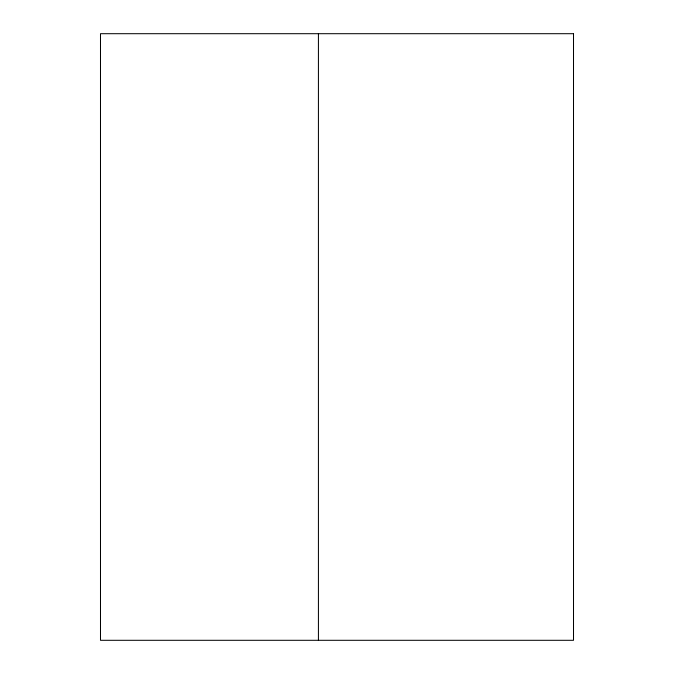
<?xml version="1.0" encoding="UTF-8"?>
<svg xmlns="http://www.w3.org/2000/svg" width="674" height="674" viewBox="0 0 674 674"><rect width="100%" height="100%" fill="white"/><g stroke="black" fill="none" stroke-linecap="round" stroke-linejoin="round"><path stroke-width="1.01" d="M318.423 33.7L318.423 640.3M573.507 33.7L100.493 33.7L100.493 640.3L573.507 640.3L573.507 33.7"/></g></svg>
